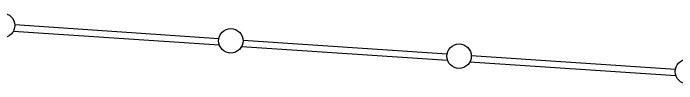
# Model space of a CAD drawing. Header units: millimetres. Extents: x -616979 to 2364082, y 43054 to 1637649.
# Drawn here: x 348767 to 369111, y 58825 to 60990 of the extents above; entities that cross this region are included whole.
import ezdxf

# ---------------------------------------------------------------- set-up
doc = ezdxf.new("R2010")
doc.units = ezdxf.units.MM
doc.layers.add('a-column', color=7, linetype='Continuous')
doc.layers.add('WALLS', color=7, linetype='Continuous')

msp = doc.modelspace()

# ---------------------------------------------------------------- linework, layer by layer
at = {"layer": 'a-column'}
for centre in [(348437.787, 60615.251), (355437.787, 60143.341), (362437.787, 59671.431), (369437.787, 59199.521)]:
    msp.add_circle(centre, 375, dxfattribs=at)
at = {"layer": 'WALLS'}
for points in [[(348811.96, 60640.14), (355070.34, 60218.226)], [(348770.612, 60442.473), (355084.782, 60016.799)], [(355811.96, 60168.229), (362070.34, 59746.316)], [(355770.612, 59970.563), (362084.782, 59544.889)], [(362811.96, 59696.319), (369070.34, 59274.406)], [(362770.612, 59498.653), (369084.782, 59072.978)]]:
    msp.add_lwpolyline(points, dxfattribs=at)

doc.saveas('drawing.dxf')
